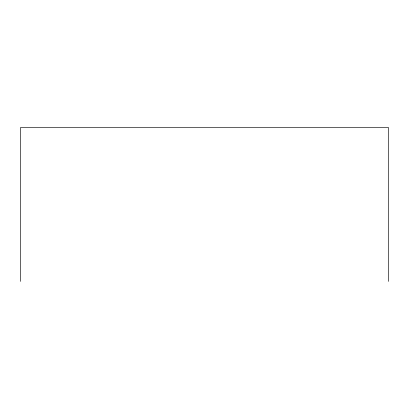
<?xml version="1.0" encoding="UTF-8"?>
<svg xmlns="http://www.w3.org/2000/svg" width="409" height="409" viewBox="0 0 409 409"><rect width="100%" height="100%" fill="white"/><g stroke="black" fill="none" stroke-linecap="round" stroke-linejoin="round"><path stroke-width="0.61" d="M388.55 281.397L388.55 127.603L20.45 127.603L20.45 281.397"/></g></svg>
